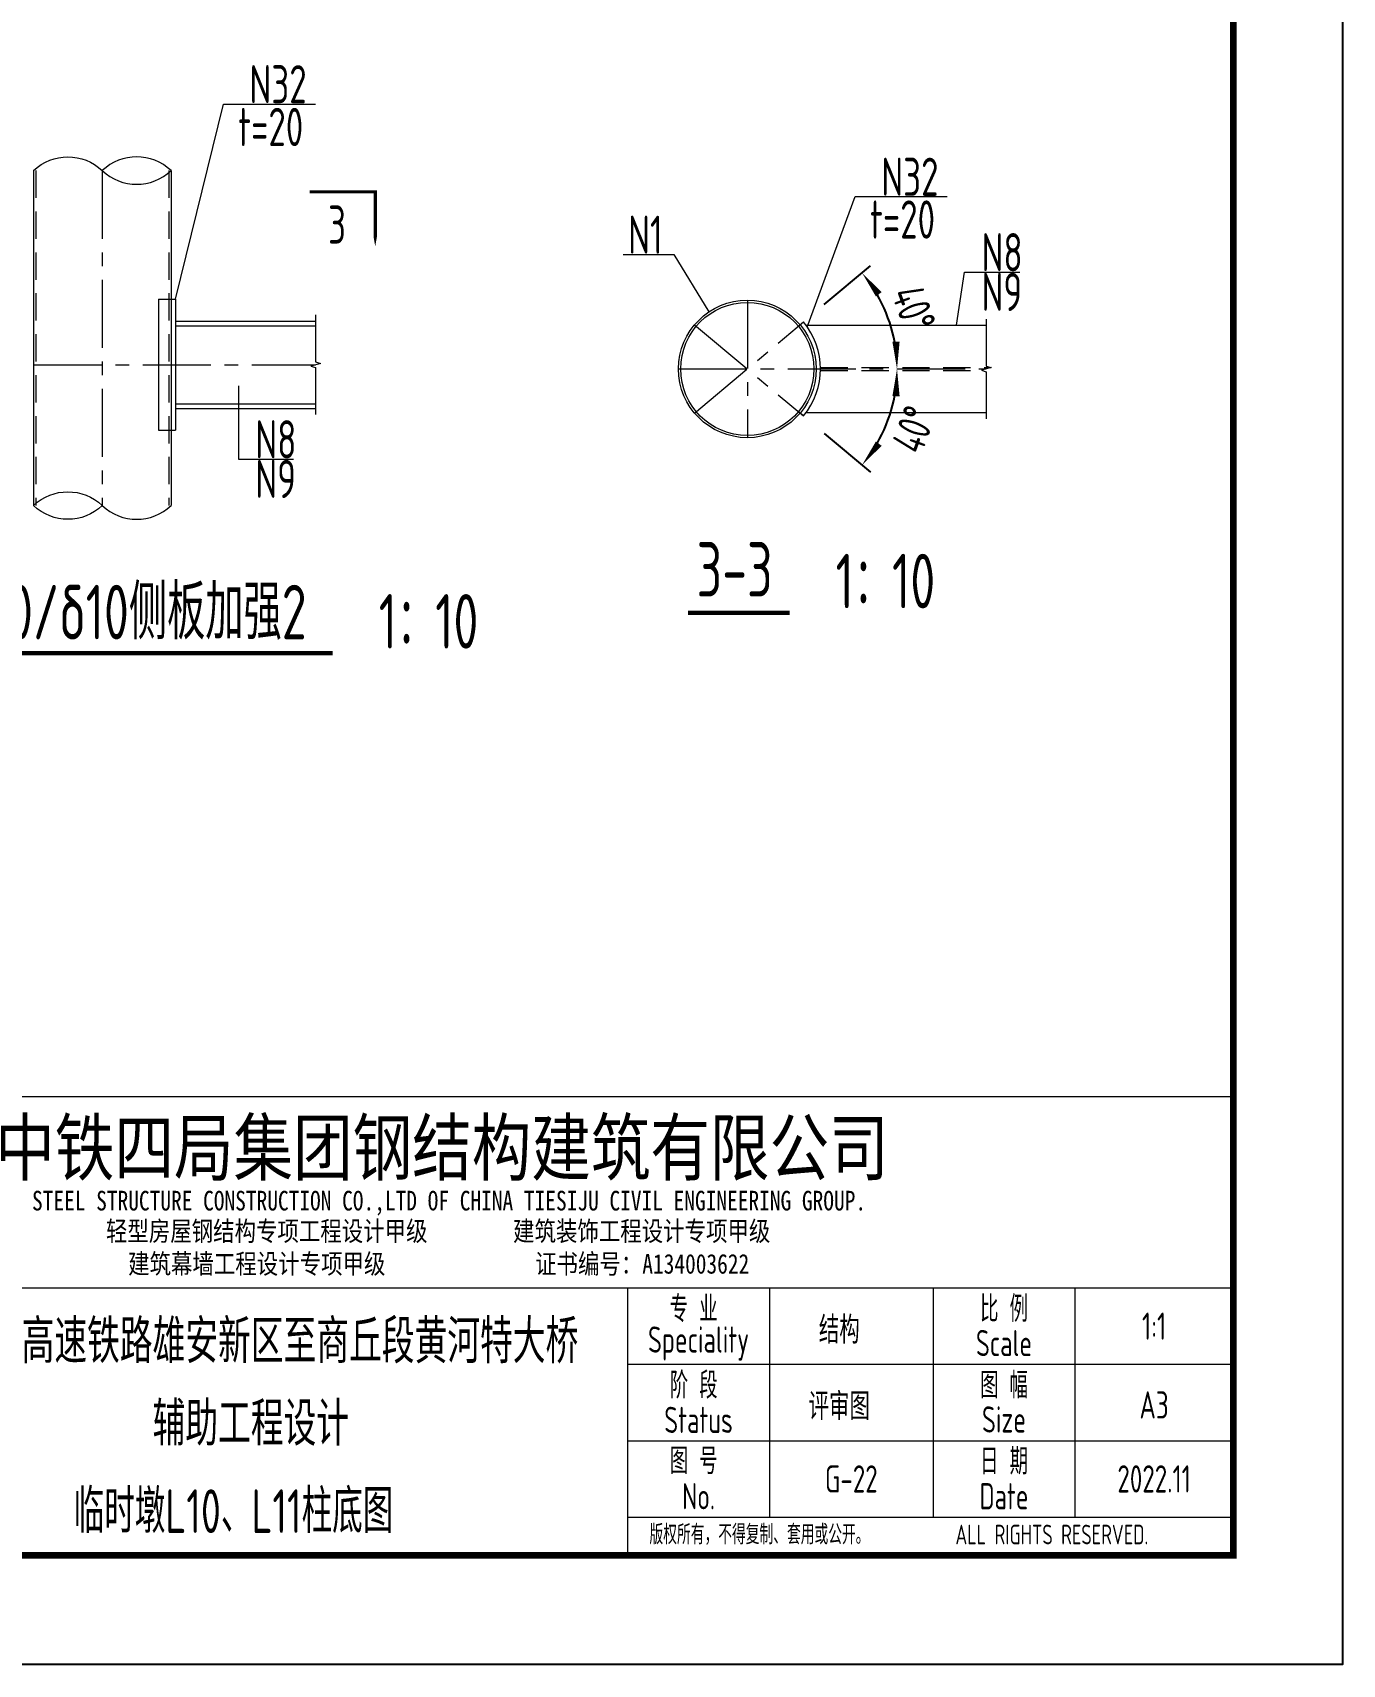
# Model space of a CAD drawing. Extents: x -2876908 to 633791, y -1383861 to 872234.
# Drawn here: x 573800 to 633791, y -1081910 to -1007135 of the extents above; entities that cross this region are included whole.
import ezdxf
from ezdxf.enums import TextEntityAlignment as Align

# ---------------------------------------------------------------- set-up
doc = ezdxf.new("R2010")
doc.units = 0
doc.header["$LTSCALE"] = 5
doc.header["$MEASUREMENT"] = 0
doc.linetypes.add('CENTER', pattern=[2, 1.25, -0.25, 0.25, -0.25])
doc.linetypes.add('DASHED', pattern=[0.75, 0.5, -0.25])
doc.layers.get('0').update_dxf_attribs({"linetype": 'CONTINUOUS', "lineweight": 25})
doc.layers.get('DEFPOINTS').update_dxf_attribs({"color": 35, "linetype": 'CONTINUOUS', "lineweight": 13})
for name, color, linetype, lineweight in [('1粗实线', 1, 'CONTINUOUS', 30), ('3中心线', 6, 'CENTER', 18), ('4虚线', 2, 'DASHED', 18), ('5标注', 3, 'CONTINUOUS', 15), ('6文本', 7, 'CONTINUOUS', 15), ('8轮廓线', 4, 'CONTINUOUS', 15), ('DIM', 3, 'CONTINUOUS', 0), ('HFZT', 5, 'CONTINUOUS', 15), ('THIN', 7, 'CONTINUOUS', 0)]:
    doc.layers.add(name, color=color, linetype=linetype, lineweight=lineweight)
doc.layers.add('M_Dim', color=3, linetype='CONTINUOUS')
doc.layers.add('XI', color=7, linetype='CONTINUOUS')
doc.styles.add('TSSD_Dimension', font='tssdeng.shx', dxfattribs={"width": 0.7, "bigfont": 'hztxt.shx'})
doc.styles.add('TSSD_NORM', font='tssdeng.shx', dxfattribs={"width": 0.7, "bigfont": 'hztxt.shx'})
doc.styles.add('图框-仿宋', font='tssdeng.shx', dxfattribs={"bigfont": 'hztxt.shx'})
doc.styles.add('图框-黑体', font='simhei.ttf', dxfattribs={"width": 0.9})
doc.styles.add('桥梁', font='tssdeng.shx', dxfattribs={"width": 0.75, "bigfont": 'hztxt.shx'})
doc.dimstyles.new('TSAN_100_100', dxfattribs={"dimtxt": 300, "dimasz": 100, "dimexe": 100, "dimexo": 250, "dimgap": 100, "dimtad": 2, "dimzin": 0, "dimdsep": 46, "dimtxsty": 'TSSD_Dimension', "dimblk": 'CLOSEDBLANK', "dimblk1": 'CLOSEDBLANK', "dimblk2": 'CLOSEDBLANK', "dimcen": 0, "dimdle": 100, "dimclrt": 7, "dimadec": 0, "dimazin": 0, "dimtfac": 1, "dimtdec": 0, "dimtix": 1, "dimtmove": 2, "dimatfit": 3, "dimldrblk": 'CLOSEDBLANK', "dimfxl": 1, "dimtolj": 1, "dimtzin": 0, "dimarcsym": 0})

# ---------------------------------------------------------------- blocks, each defined once
blk = doc.blocks.new('施工设计图框')
at = {"color": 7, "linetype": 'Continuous'}
blk.add_lwpolyline([(-395.5, -13.5), (-395.5, 283.5), (24.5, 283.5), (24.5, -13.5), (-395.5, -13.5)], dxfattribs=at)
at = {"layer": '1粗实线', "color": 7, "linetype": 'Continuous', "const_width": 0.6}
blk.add_lwpolyline([(-370.5, -3.5), (-370.5, 273.5), (14.5, 273.5), (14.5, -3.5), (-370.5, -3.5)], dxfattribs=at)
at = {"layer": 'HFZT'}
for p, q in [((14.5, 38.5), (-147.5, 38.5)), ((14.5, -3.5), (14.5, 38.5)), ((-147.5, 21), (14.5, 21)), ((-40.98, 21), (-40.98, -3.5)), ((-40.81, 21), (14.5, 21)), ((-27.98, 21), (-27.98, 0)), ((-13, 21), (-13, 0)), ((0, 21), (0, 0)), ((-40.98, 14), (14.5, 14)), ((-40.98, 7), (14.5, 7)), ((-40.98, 0), (14.5, 0)), ((-147.5, -3.5), (14.5, -3.5))]:
    blk.add_line(p, q, dxfattribs=at)
at = {"layer": 'HFZT', "style": '图框-仿宋', "width": 0.7}
for s, p in [('专 业', (-34.93, 19.2)), ('比 例', (-6.5, 19.2)), ('Speciality', (-34.48, 15.91)), ('Scale', (-6.5, 15.95)), ('阶 段', (-34.93, 12.2)), ('图 幅', (-6.5, 12.2)), ('Status', (-34.48, 8.91)), ('Size', (-6.5, 8.95)), ('图 号', (-34.93, 5.2)), ('日 期', (-6.5, 5.2)), ('No.', (-34.48, 1.91)), ('Date', (-6.5, 1.91))]:
    blk.add_text(s, height=2.4, dxfattribs=at).set_placement(p, align=Align.MIDDLE)
at = {"layer": 'HFZT', "color": 2, "style": '桥梁', "width": 0.75}
for s, p in [('京雄商高速铁路雄安新区至商丘段黄河特大桥', (-75.5, 14.1)), ('辅助工程设计', (-75.5, 6.55))]:
    blk.add_text(s, height=4, dxfattribs=at).set_placement(p, align=Align.CENTER)
at = {"layer": 'HFZT', "color": 2}
for s, style, width, p in [('结构', '桥梁', 0.75, (-21.59, 17.28)), ('评审图', '桥梁', 0.75, (-21.59, 10.28)), ('A3', '图框-仿宋', 0.7, (7.25, 10.28))]:
    blk.add_text(s, height=2.5, dxfattribs=dict(at, style=style, width=width)).set_placement(p, align=Align.MIDDLE)
at = {"layer": 'HFZT', "style": '图框-仿宋', "width": 0.7}
for s, p in [('版权所有，不得复制、套用或公开。', (-38.98, -2.5)), ('ALL RIGHTS RESERVED.', (-10.95, -2.5))]:
    blk.add_text(s, height=1.8, dxfattribs=at).set_placement(p)
at = {"layer": 'HFZT', "color": 2, "style": 'TSSD_NORM', "width": 0.7}
for tag, height, p in [('比例尺', 2.5, (7.25, 17.5)), ('图号', 2.5, (-20.49, 3.5)), ('日期', 2.5, (7.25, 3.5)), ('图名', 4, (-76.24, 0.75))]:
    blk.add_attdef(tag, text='', height=height, dxfattribs=at).set_placement(p, align=Align.MIDDLE)
at = {"layer": 'XI', "color": 5, "style": '图框-黑体', "width": 0.8}
for s, height, p in [('中铁四局集团钢结构建筑有限公司', 5, (-57.99, 31.37)), ('STEEL STRUCTURE CONSTRUCTION CO.,LTD OF CHINA TIESIJU CIVIL ENGINEERING GROUP.', 1.8, (-57.34, 28.1)), ('轻型房屋钢结构专项工程设计甲级        建筑装饰工程设计专项甲级 ', 1.8, (-57.85, 25.31)), ('建筑幕墙工程设计专项甲级              证书编号：A134003622', 1.8, (-58.29, 22.31))]:
    blk.add_text(s, height=height, dxfattribs=at).set_placement(p, align=Align.CENTER)
blk = doc.blocks.new('_ClosedBlank')
at = {"color": 0}
blk.add_lwpolyline([(0, 0, 0, 0.658, 0), (-2.5, 0, 0.658, 0.658, 0)], format="xyseb", dxfattribs=at)
blk = doc.blocks.new('*D1453')
at = {"layer": 'DEFPOINTS', "color": 0, "transparency": 16777216}
for p in [(609103, -1020395), (613208, -1020967), (603386, -1022548), (617479, -1022548), (604123, -1024573)]:
    blk.add_point(p, dxfattribs=at)
at = {"layer": 'DIM', "color": 0, "lineweight": -2, "transparency": 16777216}
blk.add_line((610060, -1019591), (612172, -1017819), dxfattribs=at)
blk.add_arc((606536, -1022548), 6857, 4.17906, 35.82094, dxfattribs=at)
at = {"layer": 'DIM', "color": 0, "lineweight": -2, "transparency": 16777216, "xscale": 500, "yscale": 500, "zscale": 500}
for p, rotation in [((611789, -1018141), 127.9104712274134), ((613393, -1022548), 272.0895287725835)]:
    blk.add_blockref('_ClosedBlank', p, dxfattribs=dict(at, rotation=rotation))
at = {"layer": 'DIM', "color": 7, "transparency": 16777216, "insert": (614154, -1019775), "char_height": 1500, "attachment_point": 5, "rotation": 290, "style": 'TSSD_Dimension'}
blk.add_mtext('\\A1;40°', dxfattribs=at)
blk = doc.blocks.new('*D1454')
at = {"layer": 'DEFPOINTS', "color": 0, "transparency": 16777216}
for p in [(604123, -1020523), (603386, -1022548), (617479, -1022548), (609103, -1024701), (612664, -1025625)]:
    blk.add_point(p, dxfattribs=at)
at = {"layer": 'DIM', "color": 0, "lineweight": -2, "transparency": 16777216}
blk.add_line((610060, -1025505), (612172, -1027277), dxfattribs=at)
blk.add_arc((606536, -1022548), 6857, 324.17906, 355.82094, dxfattribs=at)
at = {"layer": 'DIM', "color": 0, "lineweight": -2, "transparency": 16777216, "xscale": 500, "yscale": 500, "zscale": 500}
for p, rotation in [((613393, -1022548), 87.91047122741435), ((611789, -1026955), 232.0895287726291)]:
    blk.add_blockref('_ClosedBlank', p, dxfattribs=dict(at, rotation=rotation))
at = {"layer": 'DIM', "color": 7, "transparency": 16777216, "insert": (614154, -1025321), "char_height": 1500, "attachment_point": 5, "rotation": 70, "style": 'TSSD_Dimension'}
blk.add_mtext('\\A1;40°', dxfattribs=at)

msp = doc.modelspace()

# ---------------------------------------------------------------- linework, layer by layer
at = {"layer": '3中心线', "ltscale": 500}
for p, q in [((576990.021, -1013456.871), (576990.021, -1028806.635)), ((606536.442, -1019397.875), (606536.442, -1025697.875)), ((604123.402, -1024572.656), (609102.691, -1020394.537)), ((604123.402, -1020523.094), (609102.691, -1024701.214)), ((573840.021, -1022354.773), (586760.288, -1022354.773)), ((603386.442, -1022547.875), (609686.442, -1022547.875)), ((603386.442, -1022547.875), (617478.54, -1022547.875))]:
    msp.add_line(p, q, dxfattribs=at)
at = {"layer": '4虚线', "ltscale": 500}
for p, q in [((573940.021, -1013456.871), (573940.021, -1028806.635)), ((580040.021, -1013456.871), (580040.021, -1028806.635)), ((609886.442, -1022482.875), (617682.826, -1022482.875)), ((609886.442, -1022612.875), (617274.255, -1022612.875))]:
    msp.add_line(p, q, dxfattribs=at)
at = {"layer": '5标注'}
for p, q in [((580340.021, -1019354.773), (582540.052, -1010408.631)), ((582540.052, -1010408.631), (586751.252, -1010408.631)), ((609280.601, -1020626.394), (611480.632, -1014650.445)), ((611480.632, -1014650.445), (615691.832, -1014650.445)), ((600856.449, -1017304.582), (603162.837, -1017304.582)), ((603162.837, -1017304.582), (604773.809, -1019937.2)), ((616121.518, -1020547.875), (616487.731, -1018108.61)), ((616487.731, -1018108.61), (619013.588, -1018108.61)), ((583221.687, -1023324.773), (583221.687, -1026681.441)), ((583221.687, -1026681.441), (585747.543, -1026681.441))]:
    msp.add_line(p, q, dxfattribs=at)
at = {"layer": '5标注', "flags": 128}
msp.add_lwpolyline([(586492.39, -1014431.189, 150, 150, 0), (589492.39, -1014431.189, 150, 150, 0), (589492.39, -1015931.189, 350, 0, 0), (589492.39, -1016931.189, 0, 0, 0)], format="xyseb", dxfattribs=at)
at = {"layer": '8轮廓线'}
for p, q in [((573840.021, -1013456.871), (573840.021, -1028806.635)), ((580140.021, -1013456.871), (580140.021, -1028806.635)), ((579570.35, -1019354.773), (580340.021, -1019354.773)), ((579570.35, -1019354.773), (579570.35, -1025354.773)), ((580340.021, -1019354.773), (580340.021, -1025354.773)), ((580340.021, -1020354.773), (586760.288, -1020354.773)), ((580340.021, -1020564.773), (586760.288, -1020564.773)), ((609102.691, -1020394.537), (608949.482, -1020523.094)), ((609223.913, -1020547.875), (617478.54, -1020547.875)), ((580340.021, -1024144.773), (586760.288, -1024144.773)), ((580340.021, -1024354.773), (586760.288, -1024354.773)), ((609102.691, -1024701.214), (608949.482, -1024572.656)), ((609223.913, -1024547.875), (617478.54, -1024547.875)), ((579570.35, -1025354.773), (580340.021, -1025354.773))]:
    msp.add_line(p, q, dxfattribs=at)
for radius in [3150, 3050]:
    msp.add_circle((606536.442, -1022547.875), radius, dxfattribs=at)
msp.add_arc((606536.442, -1022547.875), 3350, 320, 40, dxfattribs=at)
at = {"layer": 'M_Dim'}
for points in [[(603824.247, -1033729.537, 200, 200, 0), (608475.74, -1033729.537, 200, 200, 0)], [(567628.252, -1035574.501, 200, 200, 0), (587550.059, -1035574.501, 200, 200, 0)]]:
    msp.add_lwpolyline(points, format="xyseb", dxfattribs=at)
at = {"layer": 'THIN'}
for points in [[(573840.021, -1013456.871, -0.4), (576990.021, -1013456.871, 0.4), (580140.021, -1013456.871, 0.4), (576990.021, -1013456.871, -0.4)], [(576990.021, -1028806.635, -0.4), (573840.021, -1028806.635, -0.4), (576990.021, -1028806.635, 0.4), (580140.021, -1028806.635, 0.4)]]:
    msp.add_lwpolyline(points, format="xyb", dxfattribs=at)
at = {"layer": 'THIN', "flags": 128}
for points in [[(586760.288, -1020074.773), (586760.288, -1022224.773), (586980.288, -1022294.773), (586540.288, -1022414.773), (586760.288, -1022484.773), (586760.288, -1024634.773)], [(617478.54, -1020267.875), (617478.54, -1022417.875), (617698.54, -1022487.875), (617258.54, -1022607.875), (617478.54, -1022677.875), (617478.54, -1024827.875)]]:
    msp.add_lwpolyline(points, dxfattribs=at)

# ---------------------------------------------------------------- block references
at = {"xscale": 500, "yscale": 500, "zscale": 500}
msp.add_blockref('施工设计图框', (621543.434, -1075159.694), dxfattribs=at).add_auto_attribs({'日期': '2022.11', '比例尺': '1:1', '图号': 'G-22', '图名': '临时墩L10、L11柱底图 '})

# ---------------------------------------------------------------- texts
at = {"layer": '5标注', "color": 7, "char_height": 1750, "style": 'TSSD_NORM'}
for s, insert, attachment_point in [('N32', (583728.215, -1010376.131), 7), ('t=20', (583209.313, -1012333.08), 7), ('N32', (612668.796, -1014617.945), 7), ('t=20', (612149.894, -1016574.894), 7), ('N1', (601074.832, -1017272.082), 7), ('N8', (617261.453, -1018076.11), 7), ('N9', (617261.453, -1018141.11), 1), ('N8', (583995.408, -1026648.941), 7), ('N9', (583995.408, -1026713.941), 1)]:
    msp.add_mtext(s, dxfattribs=dict(at, insert=insert, attachment_point=attachment_point))
at = {"layer": '6文本', "style": 'TSSD_NORM', "width": 0.7}
msp.add_text('3', height=1750, dxfattribs=at).set_placement((587742.39, -1015931.189), align=Align.MIDDLE_CENTER)
for s, p in [('3-3', (605953.611, -1031726.331)), ('1：10', (612862.036, -1032267.528)), ('%%C630/δ10侧板加强2', (577595.183, -1033571.296)), ('1：10', (591936.355, -1034112.493))]:
    msp.add_text(s, height=2500, dxfattribs=at).set_placement(p, align=Align.MIDDLE)

# ---------------------------------------------------------------- dimensions: what is measured, and where the dimension line sits
at = {"layer": 'DIM'}
for base, line1, line2, picture, middle in [((613208.248, -1020966.628), ((603386.442, -1022547.875), (617478.54, -1022547.875)), ((604123.402, -1024572.656), (609102.691, -1020394.537)), '*D1453', (614154.18, -1019775.245)), ((612663.748, -1025625.124), ((604123.402, -1020523.094), (609102.691, -1024701.214)), ((603386.442, -1022547.875), (617478.54, -1022547.875)), '*D1454', (614154.18, -1025320.505))]:
    dim = msp.add_angular_dim_2l(base=base, line1=line1, line2=line2, dimstyle='TSAN_100_100', override={"dimtxt": 1500, "dimasz": 500, "dimexe": 500, "dimexo": 1250, "dimgap": 500}, dxfattribs=at)
    dim.commit()
    dim.dimension.update_dxf_attribs({"geometry": picture, "text_midpoint": middle})

doc.saveas('drawing.dxf')
